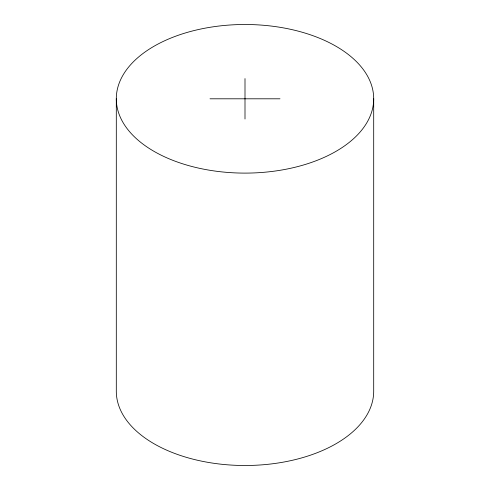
<?xml version="1.0" encoding="UTF-8"?>
<svg xmlns="http://www.w3.org/2000/svg" width="490" height="490" viewBox="0 0 490 490"><rect width="100%" height="100%" fill="white"/><g stroke="black" fill="none" stroke-linecap="round" stroke-linejoin="round"><path stroke-width="0.73" d="M210.014 98.802L279.986 98.802M373.699 98.802A128.699 74.302 0 0 1 180.651 163.152A128.699 74.302 0 0 1 180.651 34.453A128.699 74.302 0 0 1 373.699 98.802L373.699 391.198A128.699 74.302 0 0 1 245 465.5A128.699 74.302 0 0 1 116.302 391.198L116.302 98.802M245 78.602L245 119.003"/></g></svg>
